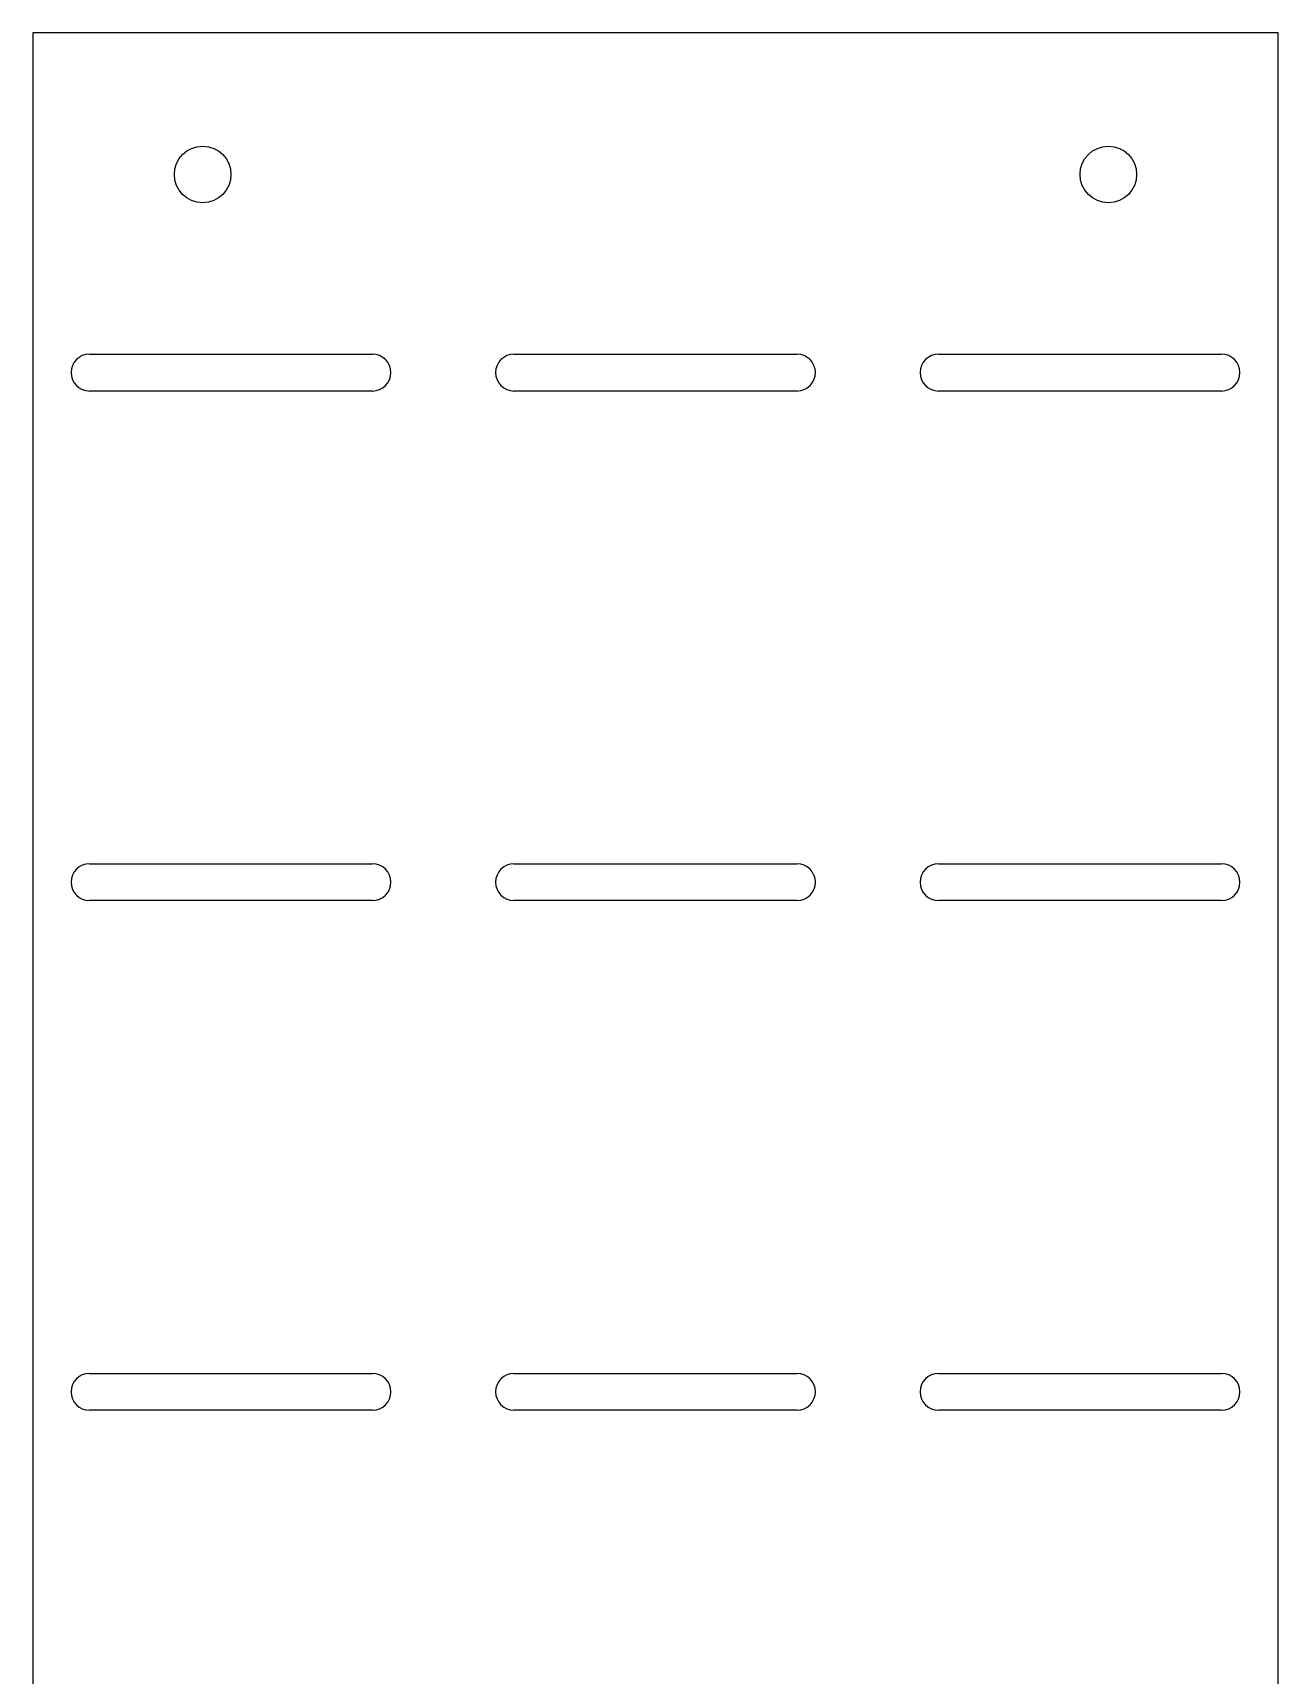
# Model space of a CAD drawing. Header units: millimetres. Extents: x 0 to 1186, y 0 to 599.
# Drawn here: x 22.5 to 242.5, y 301.4 to 591.4 of the extents above; entities that cross this region are included whole.
import ezdxf

# ---------------------------------------------------------------- set-up
doc = ezdxf.new("R2010")
doc.units = ezdxf.units.MM

msp = doc.modelspace()

# ---------------------------------------------------------------- linework, layer by layer
at = {"color": 7, "linetype": 'Continuous', "lineweight": 25}
for p, q in [((22.54, 591.42), (22.54, 111.42)), ((242.54, 591.42), (22.54, 591.42)), ((242.54, 111.42), (242.54, 591.42)), ((32.54, 534.67), (82.54, 534.67)), ((107.54, 534.67), (157.54, 534.67)), ((182.54, 534.67), (232.54, 534.67)), ((82.54, 528.17), (32.54, 528.17)), ((157.54, 528.17), (107.54, 528.17)), ((232.54, 528.17), (182.54, 528.17)), ((32.54, 444.67), (82.54, 444.67)), ((107.54, 444.67), (157.54, 444.67)), ((182.54, 444.67), (232.54, 444.67)), ((82.54, 438.17), (32.54, 438.17)), ((157.54, 438.17), (107.54, 438.17)), ((232.54, 438.17), (182.54, 438.17)), ((32.54, 354.67), (82.54, 354.67)), ((107.54, 354.67), (157.54, 354.67)), ((182.54, 354.67), (232.54, 354.67)), ((82.54, 348.17), (32.54, 348.17)), ((157.54, 348.17), (107.54, 348.17)), ((232.54, 348.17), (182.54, 348.17))]:
    msp.add_line(p, q, dxfattribs=at)
for centre in [(52.54, 566.42), (212.54, 566.42)]:
    msp.add_circle(centre, 5, dxfattribs=at)
for centre, start, end in [((32.54, 531.42), 90, 270), ((82.54, 531.42), 270, 90), ((107.54, 531.42), 90, 270), ((157.54, 531.42), 270, 90), ((182.54, 531.42), 90, 270), ((232.54, 531.42), 270, 90), ((32.54, 441.42), 90, 270), ((82.54, 441.42), 270, 90), ((107.54, 441.42), 90, 270), ((157.54, 441.42), 270, 90), ((182.54, 441.42), 90, 270), ((232.54, 441.42), 270, 90), ((32.54, 351.42), 90, 270), ((82.54, 351.42), 270, 90), ((107.54, 351.42), 90, 270), ((157.54, 351.42), 270, 90), ((182.54, 351.42), 90, 270), ((232.54, 351.42), 270, 90)]:
    msp.add_arc(centre, 3.25, start, end, dxfattribs=at)

doc.saveas('drawing.dxf')
